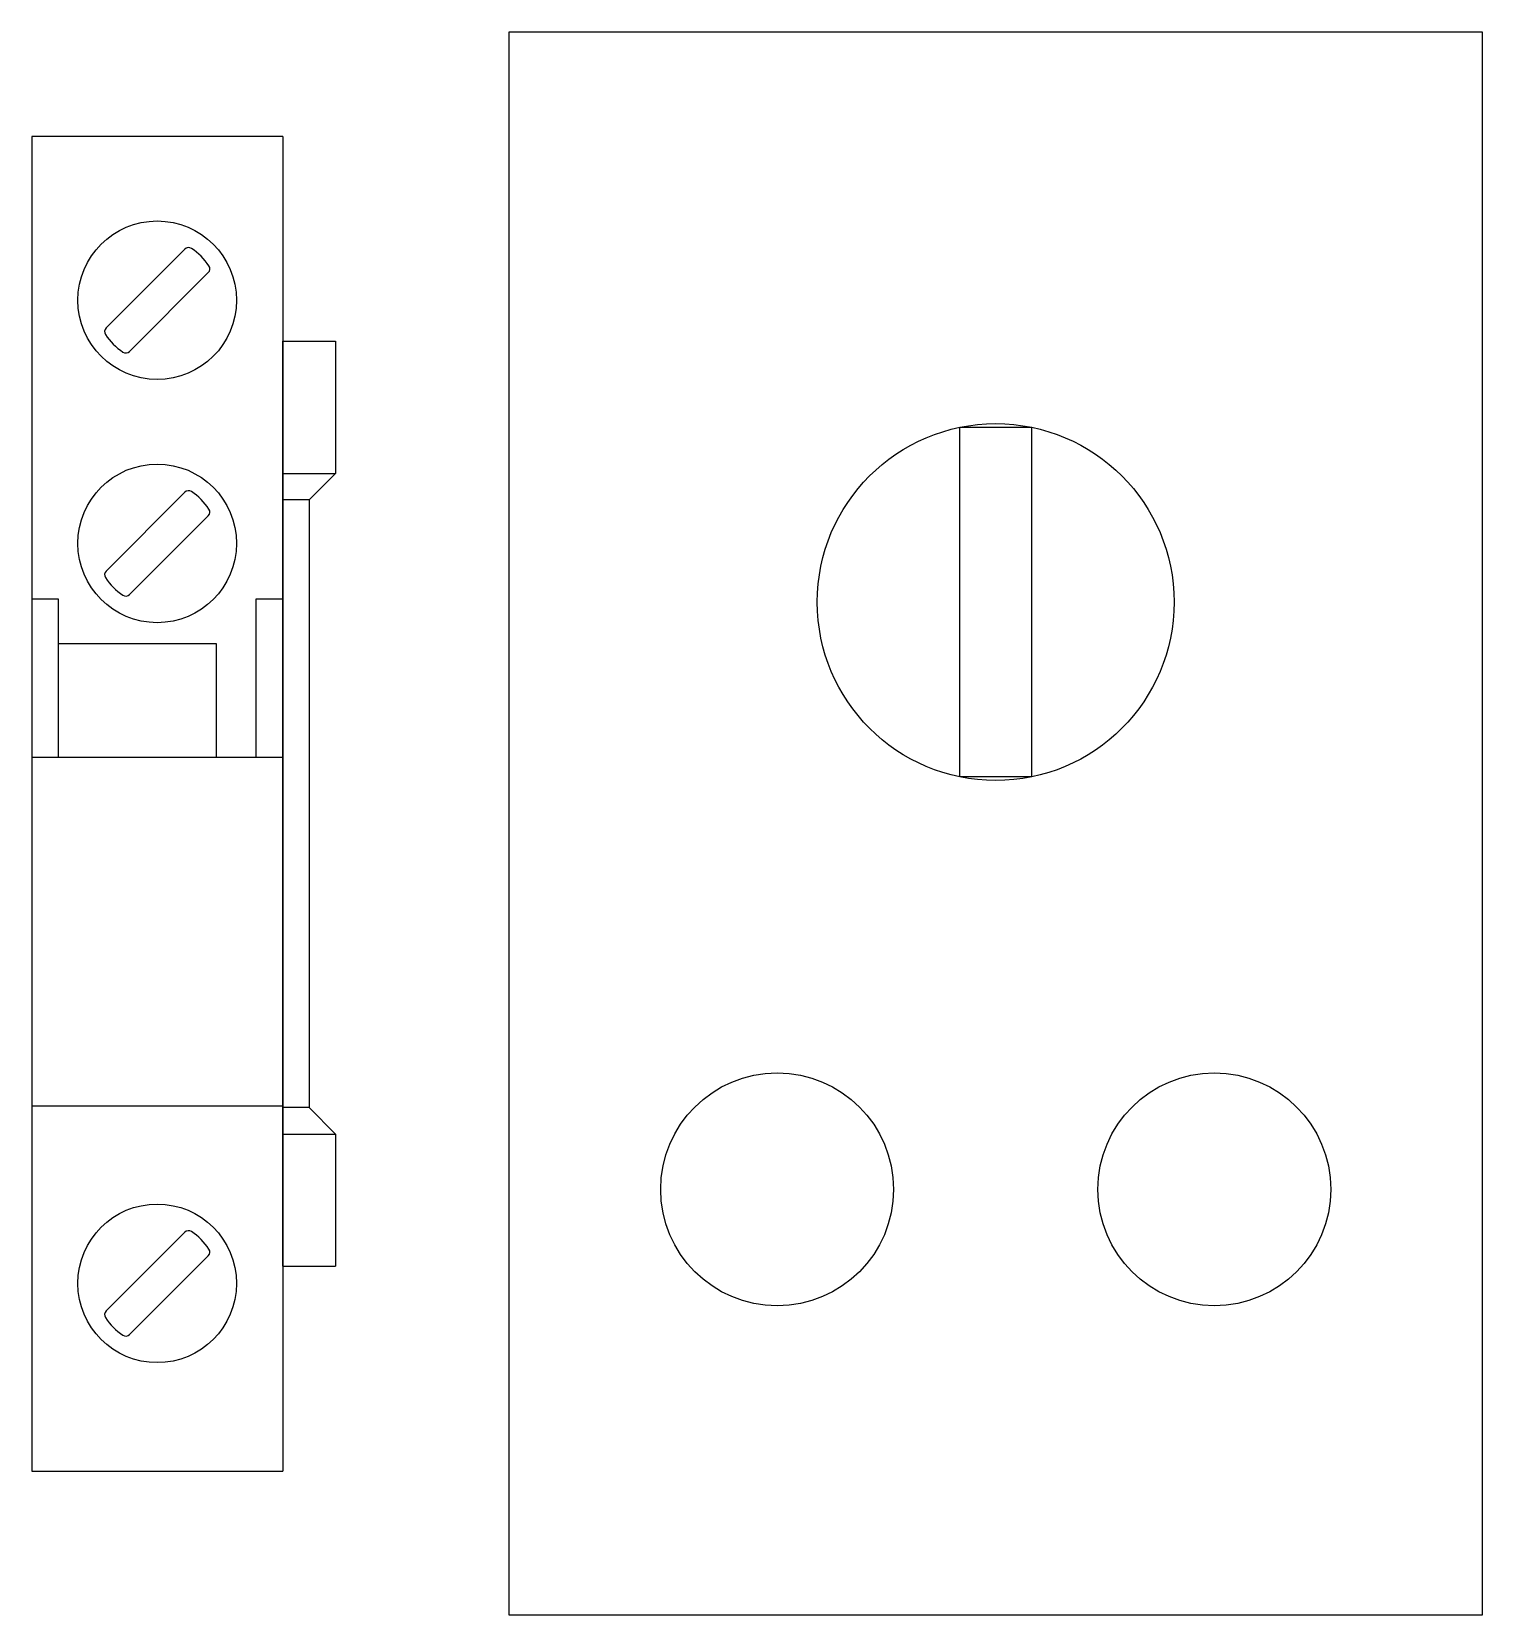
# Model space of a CAD drawing. Header units: inches. Extents: x 21 to 136330, y 8 to 58290.
# Drawn here: x 30367.6 to 30422.5, y 44249.3 to 44309.3 of the extents above; entities that cross this region are included whole.
import ezdxf

# ---------------------------------------------------------------- set-up
doc = ezdxf.new("R2010")
doc.units = ezdxf.units.IN
doc.header["$MEASUREMENT"] = 0
doc.layers.add('1', color=3, linetype='Continuous')
doc.layers.add('@.0.DM. NÉT CHÍNH', color=7, linetype='Continuous')

# ---------------------------------------------------------------- blocks, each defined once
blk = doc.blocks.new('*U138')
at = {"layer": '1', "color": 7}
for p, q in [((36.458, 67.2063), (26.958, 67.2063)), ((26.958, 67.2063), (26.958, 16.7063)), ((36.458, 67.2063), (36.458, 16.7063)), ((29.7738, 59.961), (32.7533, 62.9406)), ((30.6627, 59.0721), (33.6423, 62.0516)), ((36.458, 59.4563), (38.458, 59.4563)), ((36.458, 24.4563), (36.458, 59.4563)), ((38.458, 59.4563), (38.458, 54.4563)), ((36.458, 54.4563), (38.458, 54.4563)), ((38.458, 54.4563), (37.458, 53.4563)), ((29.7738, 50.761), (32.7533, 53.7406)), ((37.458, 53.4563), (36.458, 53.4563)), ((37.458, 53.4563), (37.458, 30.4563)), ((30.6627, 49.8721), (33.6423, 52.8516)), ((26.958, 49.7063), (27.958, 49.7063)), ((27.958, 49.7063), (27.958, 43.7063)), ((35.458, 43.7063), (35.458, 49.7063)), ((35.458, 49.7063), (36.458, 49.7063)), ((33.958, 48.0063), (27.958, 48.0063)), ((33.958, 43.7063), (33.958, 48.0063)), ((36.458, 43.7063), (26.958, 43.7063)), ((36.458, 30.5063), (26.958, 30.5063)), ((37.458, 30.4563), (36.458, 30.4563)), ((37.458, 30.4563), (38.458, 29.4563)), ((36.458, 29.4563), (38.458, 29.4563)), ((38.458, 29.4563), (38.458, 24.4563)), ((29.7738, 22.761), (32.7533, 25.7406)), ((30.6627, 21.8721), (33.6423, 24.8516)), ((36.458, 24.4563), (38.458, 24.4563)), ((26.958, 16.7063), (36.458, 16.7063))]:
    blk.add_line(p, q, dxfattribs=at)
for centre in [(31.708, 61.0063), (31.708, 51.8063), (31.708, 23.8063)]:
    blk.add_circle(centre, 3, dxfattribs=at)
for centre, radius, start, end in [((32.8947, 62.7992), 0.2, 56.499201, 135), ((31.708, 61.0063), 2.35, 33.500799, 56.499201), ((33.5009, 62.193), 0.2, 315, 33.500799), ((29.9152, 59.8196), 0.2, 135, 213.500799), ((31.708, 61.0063), 2.35, 213.500799, 236.499201), ((30.5213, 59.2135), 0.2, 236.499201, 315), ((32.8947, 53.5992), 0.2, 56.499201, 135), ((31.708, 51.8063), 2.35, 33.500799, 56.499201), ((33.5009, 52.993), 0.2, 315, 33.500799), ((29.9152, 50.6196), 0.2, 135, 213.500799), ((31.708, 51.8063), 2.35, 213.500799, 236.499201), ((30.5213, 50.0135), 0.2, 236.499201, 315), ((32.8947, 25.5992), 0.2, 56.499201, 135), ((31.708, 23.8063), 2.35, 33.500799, 56.499201), ((33.5009, 24.993), 0.2, 315, 33.500799), ((29.9152, 22.6196), 0.2, 135, 213.500799), ((31.708, 23.8063), 2.35, 213.500799, 236.499201), ((30.5213, 22.0135), 0.2, 236.499201, 315)]:
    blk.add_arc(centre, radius, start, end, dxfattribs=at)

msp = doc.modelspace()

# ---------------------------------------------------------------- linework, layer by layer
at = {"layer": '@.0.DM. NÉT CHÍNH', "color": 1}
for points in [[(30385.7055, 44309.265), (30422.5349, 44309.265), (30422.5349, 44249.3417), (30385.7055, 44249.3417)], [(30402.7608, 44294.2945), (30405.4797, 44294.2945), (30405.4797, 44281.0664), (30402.7608, 44281.0664)]]:
    msp.add_lwpolyline(points, close=True, dxfattribs=at)
for centre, radius in [((30404.1202, 44287.6804), 6.7523), ((30395.8479, 44265.4595), 4.4057), ((30412.3926, 44265.4595), 4.4057)]:
    msp.add_circle(centre, radius, dxfattribs=at)

# ---------------------------------------------------------------- block references
msp.add_blockref('*U138', (30340.6786, 44238.0962))

doc.saveas('drawing.dxf')
